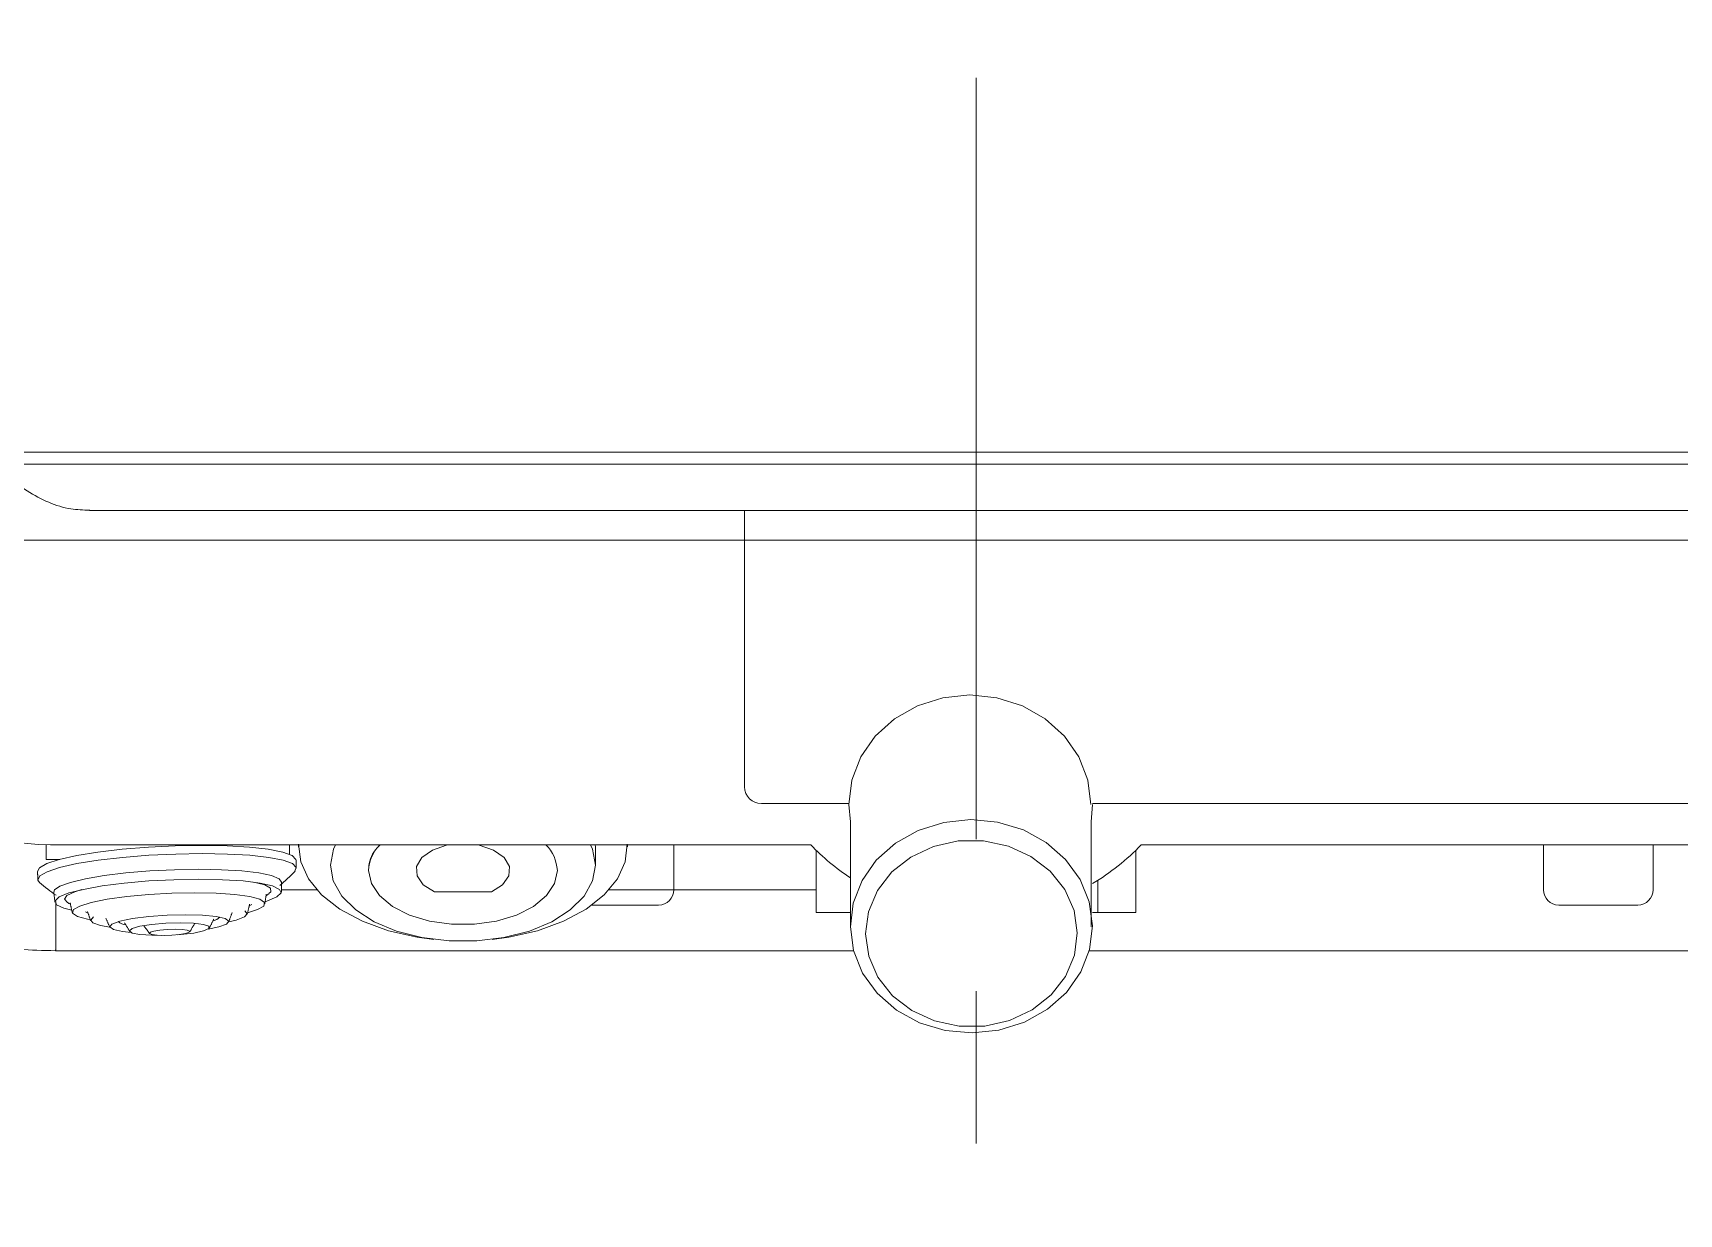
# Model space of a CAD drawing. Extents: x 1268 to 7307, y -579 to 1973.
# Drawn here: x 2745.6 to 2853.7, y 128.2 to 205.8 of the extents above; entities that cross this region are included whole.
import ezdxf

# ---------------------------------------------------------------- set-up
doc = ezdxf.new("R2010")
doc.units = 0
doc.header["$LTSCALE"] = 20
doc.header["$MEASUREMENT"] = 0
doc.linetypes.add('CENTER', pattern=[2, 1.25, -0.25, 0.25, -0.25])
doc.layers.get('0').update_dxf_attribs({"linetype": 'CONTINUOUS'})
doc.layers.add('00_COMPONENTS', color=7, linetype='CONTINUOUS')
doc.layers.add('1', color=7, linetype='CONTINUOUS')

msp = doc.modelspace()

# ---------------------------------------------------------------- linework, layer by layer
at = {"color": 7, "linetype": 'Continuous', "lineweight": 15}
for p, q in [((2792.34, 174.43), (2792.34, 156.27)), ((2793.44, 155.17), (2799.19, 155.17)), ((2799.29, 153.98), (2799.19, 155.12)), ((2815.1, 153.98), (2815.2, 155.12)), ((2815.19, 155.17), (2868.64, 155.17)), ((2799.29, 147.07), (2799.29, 154.01)), ((2815.1, 147.07), (2815.1, 154.01)), ((2747.36, 151.51), (2746.45, 151.51)), ((2746.75, 152.47), (2796.68, 152.47)), ((2782.54, 152.34), (2782.53, 152.47)), ((2787.69, 150.51), (2787.69, 152.47)), ((2787.69, 150.51), (2787.69, 152.47)), ((2797.04, 148.01), (2797.04, 152.11)), ((2797.04, 148.01), (2797.04, 152.11)), ((2818.04, 148.01), (2818.04, 152.11)), ((2818.04, 148.01), (2818.04, 152.11)), ((2818.39, 152.47), (2868.33, 152.47)), ((2844.82, 152.47), (2844.82, 150.51)), ((2844.82, 152.47), (2844.82, 150.51)), ((2852.02, 152.47), (2852.02, 150.51)), ((2852.02, 152.47), (2852.02, 150.51)), ((2761.91, 149.51), (2764.23, 149.51)), ((2761.91, 149.51), (2764.23, 149.51)), ((2771.97, 149.38), (2775.71, 149.38)), ((2783.45, 149.51), (2787.69, 149.51)), ((2783.45, 149.51), (2787.69, 149.51)), ((2787.69, 149.51), (2797.04, 149.51)), ((2787.69, 149.51), (2797.04, 149.51)), ((2815.54, 148.01), (2815.54, 150.13)), ((2815.54, 148.01), (2815.54, 150.13)), ((2786.69, 148.51), (2782.33, 148.51)), ((2786.69, 148.51), (2782.33, 148.51)), ((2851.02, 148.51), (2845.82, 148.51)), ((2851.02, 148.51), (2845.82, 148.51)), ((2799.29, 148.01), (2797.04, 148.01)), ((2799.29, 148.01), (2797.04, 148.01)), ((2815.54, 148.01), (2815.19, 148.01)), ((2815.54, 148.01), (2815.19, 148.01)), ((2815.54, 148.01), (2818.04, 148.01)), ((2815.54, 148.01), (2818.04, 148.01)), ((2799.5, 145.51), (2747.08, 145.51)), ((2799.5, 145.51), (2747.08, 145.51)), ((2867.99, 145.51), (2814.98, 145.51)), ((2867.99, 145.51), (2814.98, 145.51))]:
    msp.add_line(p, q, dxfattribs=at)
at = {"color": 7, "linetype": 'Continuous', "lineweight": 15, "flags": 128}
for points in [[(2807.54, 177.47), (2807.54, 177.48), (2807.54, 177.53), (2807.54, 177.6), (2807.54, 177.69), (2807.54, 177.81), (2807.54, 177.94), (2807.54, 178.09), (2807.54, 178.26)], [(2799.19, 155.12), (2799.39, 156.72), (2799.98, 158.24), (2800.92, 159.6), (2802.18, 160.74), (2803.69, 161.6), (2805.37, 162.13), (2807.14, 162.31), (2808.91, 162.13), (2810.59, 161.6), (2812.09, 160.74), (2813.35, 159.6), (2814.3, 158.24), (2814.89, 156.72), (2815.09, 155.12)], [(2799.29, 147.07), (2799.48, 148.63), (2800.06, 150.12), (2800.99, 151.45), (2802.25, 152.57), (2803.75, 153.41), (2805.43, 153.94), (2807.19, 154.12), (2808.96, 153.95), (2810.65, 153.44), (2812.16, 152.62), (2813.43, 151.51), (2814.38, 150.19), (2814.98, 148.71), (2815.19, 147.15)], [(2771.92, 146.24), (2770.83, 146.39), (2768.94, 146.82), (2767.23, 147.44), (2765.75, 148.23), (2764.55, 149.17), (2763.69, 150.23), (2763.18, 151.35), (2763.04, 152.51)], [(2784.63, 152.51), (2784.5, 151.35), (2783.99, 150.23), (2783.12, 149.17), (2781.93, 148.23), (2780.45, 147.44), (2778.73, 146.82), (2776.85, 146.39), (2775.75, 146.24)], [(2814.19, 146.68), (2813.98, 148.14), (2813.37, 149.52), (2812.41, 150.73), (2811.15, 151.7), (2809.67, 152.38), (2808.04, 152.73), (2806.36, 152.72), (2804.74, 152.36), (2803.26, 151.66), (2802.01, 150.68), (2801.07, 149.46), (2800.48, 148.07), (2800.29, 146.61)], [(2745.89, 150.72), (2746.01, 150.95), (2746.49, 151.23), (2747.32, 151.5), (2748.46, 151.76), (2749.85, 151.98), (2751.45, 152.17), (2753.17, 152.31), (2754.94, 152.39), (2756.69, 152.42), (2758.34, 152.39), (2759.81, 152.31), (2761.05, 152.17), (2762, 151.98), (2762.61, 151.76), (2762.86, 151.5), (2762.87, 151.46)], [(2762.8, 150.73), (2762.89, 150.97), (2762.63, 151.23), (2762.02, 151.45), (2761.08, 151.64), (2759.84, 151.78), (2758.36, 151.86), (2756.71, 151.89), (2754.97, 151.86), (2753.19, 151.78), (2751.47, 151.64), (2749.88, 151.45), (2748.48, 151.23), (2747.34, 150.97), (2746.52, 150.7), (2746.03, 150.42), (2745.91, 150.15), (2746.02, 150)], [(2782.21, 152.47), (2782.34, 152.17), (2782.54, 151.13), (2782.35, 150.09), (2781.8, 149.09), (2780.89, 148.19), (2779.67, 147.41), (2778.2, 146.79), (2776.53, 146.37), (2774.75, 146.15), (2772.93, 146.15), (2771.14, 146.37), (2769.48, 146.79), (2768, 147.41), (2766.79, 148.19), (2765.88, 149.09), (2765.32, 150.09), (2765.14, 151.13), (2765.34, 152.17), (2765.47, 152.47)], [(2772.93, 152.47), (2772.76, 152.44), (2771.83, 152.12), (2771.14, 151.63), (2770.79, 151.04), (2770.82, 150.42), (2771.23, 149.84), (2771.97, 149.38)], [(2775.71, 149.38), (2776.44, 149.84), (2776.85, 150.42), (2776.89, 151.04), (2776.54, 151.63), (2775.85, 152.12), (2774.91, 152.44), (2774.74, 152.47)], [(2756.48, 150.86), (2754.88, 150.83), (2753.27, 150.75), (2751.7, 150.62), (2750.27, 150.45), (2749.03, 150.24), (2748.05, 150), (2747.36, 149.75), (2747, 149.5), (2746.96, 149.35)], [(2761.92, 150.01), (2761.76, 150.24), (2761.25, 150.45), (2760.42, 150.62), (2759.31, 150.75), (2757.98, 150.83), (2756.48, 150.86)], [(2767.64, 150.78), (2767.82, 149.93), (2768.35, 149.13), (2769.2, 148.42), (2770.32, 147.85), (2771.64, 147.46), (2773.09, 147.25), (2774.59, 147.25), (2776.04, 147.46), (2777.36, 147.85), (2778.48, 148.42), (2779.33, 149.13), (2779.86, 149.93), (2780.04, 150.78)], [(2780.04, 150.78), (2779.86, 149.93), (2779.33, 149.13), (2778.48, 148.42), (2777.36, 147.85), (2776.04, 147.46), (2774.59, 147.25), (2773.09, 147.25), (2771.64, 147.46), (2770.32, 147.85), (2769.2, 148.42), (2768.35, 149.13), (2767.82, 149.93), (2767.64, 150.78)], [(2767.64, 150.78), (2767.82, 149.93), (2768.35, 149.13), (2769.2, 148.42), (2770.32, 147.85), (2771.64, 147.46), (2773.09, 147.25), (2774.59, 147.25), (2776.04, 147.46), (2777.36, 147.85), (2778.48, 148.42), (2779.33, 149.13), (2779.86, 149.93), (2780.04, 150.78)], [(2756.49, 150.2), (2754.85, 150.17), (2753.19, 150.09), (2751.59, 149.95), (2750.14, 149.76), (2748.9, 149.54), (2747.94, 149.3), (2747.31, 149.04), (2747.04, 148.78), (2747.14, 148.53), (2747.61, 148.31), (2748.14, 148.18)], [(2748.79, 149.52), (2748.34, 149.38), (2747.82, 149.14), (2747.66, 148.89), (2747.85, 148.68)], [(2756.22, 149.32), (2754.72, 149.29), (2753.2, 149.2), (2751.75, 149.07), (2750.47, 148.89), (2749.42, 148.68), (2748.66, 148.44), (2748.25, 148.21), (2748.19, 147.97), (2748.51, 147.76), (2749.17, 147.58), (2749.36, 147.55)], [(2759.69, 148), (2760.33, 148.21), (2760.75, 148.44), (2760.8, 148.68), (2760.49, 148.89), (2759.83, 149.07), (2758.85, 149.2), (2757.63, 149.29), (2756.22, 149.32)], [(2760.85, 148.73), (2760.99, 148.78), (2761.62, 149.04), (2761.9, 149.3), (2761.79, 149.54), (2761.33, 149.76), (2760.51, 149.95), (2759.4, 150.09), (2758.04, 150.17), (2756.49, 150.2)], [(2761.09, 149.26), (2761.22, 149.38), (2761.2, 149.62), (2760.81, 149.83), (2760.08, 150.01), (2760.08, 150.01)], [(2749.57, 147.73), (2749.38, 147.52), (2749.53, 147.33), (2750.03, 147.16), (2750.64, 147.06)], [(2755.61, 147.87), (2754.4, 147.84), (2753.2, 147.76), (2752.13, 147.62), (2751.3, 147.45), (2750.78, 147.26), (2750.64, 147.07), (2750.87, 146.9), (2751.47, 146.77), (2752.04, 146.7)], [(2755.28, 147.33), (2754.31, 147.31), (2753.38, 147.23), (2752.61, 147.11), (2752.1, 146.96), (2751.93, 146.81), (2752.11, 146.67), (2752.62, 146.57), (2753.39, 146.52), (2754.06, 146.51)], [(2755.09, 146.56), (2755.28, 146.57), (2756.15, 146.67), (2756.8, 146.81), (2757.15, 146.96), (2757.15, 147.11), (2756.79, 147.23), (2756.14, 147.31), (2755.28, 147.33)], [(2757.09, 146.92), (2757.79, 147.07), (2758.31, 147.26), (2758.45, 147.45), (2758.21, 147.62), (2757.62, 147.76), (2756.72, 147.84), (2755.61, 147.87)], [(2757.38, 147.46), (2757.67, 147.56), (2757.87, 147.71)], [(2758.45, 147.4), (2758.94, 147.52), (2759.48, 147.73), (2759.67, 147.94), (2759.51, 148.13)], [(2815.19, 147.15), (2815, 145.59), (2814.42, 144.11), (2813.48, 142.77), (2812.23, 141.66), (2810.73, 140.82), (2809.05, 140.29), (2807.28, 140.11), (2805.51, 140.27), (2803.83, 140.78), (2802.32, 141.61), (2801.05, 142.71), (2800.09, 144.04), (2799.5, 145.52), (2799.29, 147.07)], [(2754.93, 146.92), (2754.41, 146.91), (2753.92, 146.86), (2753.53, 146.8), (2753.3, 146.72), (2753.25, 146.64), (2753.41, 146.57), (2753.75, 146.53), (2754.21, 146.51), (2754.72, 146.53), (2755.21, 146.57), (2755.61, 146.64), (2755.84, 146.72), (2755.88, 146.8), (2755.72, 146.86), (2755.39, 146.91), (2754.93, 146.92)], [(2800.29, 146.61), (2800.5, 145.14), (2801.1, 143.76), (2802.06, 142.55), (2803.32, 141.58), (2804.81, 140.9), (2806.44, 140.56), (2808.11, 140.56), (2809.74, 140.93), (2811.22, 141.62), (2812.47, 142.6), (2813.41, 143.82), (2814, 145.21), (2814.19, 146.68)]]:
    msp.add_lwpolyline(points, dxfattribs=at)
at = {"color": 7, "linetype": 'Continuous', "lineweight": 15}
for centre, radius, start, end in [((2746.75, 167.47), 15, 180, 270), ((2793.44, 156.27), 1.1, 180, 270), ((2770.24, 150.64), 2.61, 135.4999, 176.9566), ((2770.24, 150.64), 2.61, 135.4999, 176.9566), ((2777.43, 150.64), 2.61, 3.0433, 44.5001), ((2777.43, 150.64), 2.61, 3.0433, 44.5001), ((2807.54, 162.82), 15, 223.6389, 236.6336), ((2807.54, 162.82), 15, 300.6633, 316.3611), ((2754.03, 159.16), 12.17, 309.6481, 316.1379), ((2754.03, 159.16), 12.17, 228.8616, 235.3514), ((2754.03, 159.16), 12.17, 304.3844, 305.51), ((2786.69, 149.51), 1, 270, 0), ((2786.69, 149.51), 1, 270, 0), ((2845.82, 149.51), 1, 180, 270), ((2845.82, 149.51), 1, 180, 270), ((2851.02, 149.51), 1, 270, 0), ((2851.02, 149.51), 1, 270, 0), ((2754.03, 159.16), 12.17, 239.4895, 240.6151), ((2754.03, 159.16), 12.17, 298.3117, 299.234), ((2754.03, 159.16), 12.17, 245.7655, 246.6879), ((2751.74, 148.06), 0.844, 229.1498, 267.0828)]:
    msp.add_arc(centre, radius, start, end, dxfattribs=at)
for points, knots in [([(2608.46, 178.5), (2608.59, 178.5), (2608.85, 178.5), (2610.36, 178.5), (2612.72, 178.5), (2615.93, 178.49), (2619.37, 178.49), (2622.09, 178.49), (2623.97, 178.49), (2626.35, 178.49), (2629.16, 178.47), (2632.71, 178.44), (2636.9, 178.42), (2642.05, 178.4), (2647.81, 178.38), (2653.97, 178.36), (2660.34, 178.34), (2667.38, 178.33), (2675.12, 178.31), (2683.55, 178.29), (2692.57, 178.28), (2702.08, 178.27), (2711.68, 178.26), (2721.29, 178.26), (2733.89, 178.26), (2749.76, 178.26), (2768.94, 178.26), (2788.22, 178.26), (2801.1, 178.26), (2807.54, 178.26)], [0, 0, 0, 0, 0.082443, 0.164914, 0.247393, 0.329863, 0.412307, 0.446635, 0.480977, 0.515288, 0.549572, 0.574452, 0.599413, 0.624364, 0.64923, 0.669627, 0.690091, 0.710529, 0.730893, 0.751422, 0.772041, 0.79266, 0.813188, 0.831864, 0.850556, 0.887894, 0.925278, 0.962662, 1, 1, 1, 1]), ([(2807.54, 178.26), (2814.56, 178.26), (2828.62, 178.26), (2849.65, 178.25), (2870.55, 178.25), (2887.65, 178.25), (2900.88, 178.26), (2910.26, 178.27), (2919.31, 178.28), (2927.95, 178.29), (2936.09, 178.3), (2943.71, 178.32), (2950.76, 178.34), (2957.73, 178.35), (2964.48, 178.37), (2970.88, 178.39), (2976.34, 178.41), (2980.8, 178.43), (2984.16, 178.45), (2986.6, 178.47), (2988.48, 178.48), (2990.65, 178.49), (2993.18, 178.49), (2996.76, 178.49), (3000.53, 178.49), (3002.81, 178.5), (3004.02, 178.5), (3004.79, 178.5), (3005.7, 178.5), (3006.42, 178.5), (3006.55, 178.5), (3006.61, 178.5)], [0, 0, 0, 0, 0.040743, 0.081547, 0.122341, 0.163071, 0.182332, 0.201668, 0.221003, 0.240264, 0.259517, 0.278843, 0.298172, 0.31743, 0.341976, 0.366609, 0.391247, 0.4158, 0.439338, 0.46292, 0.486551, 0.510156, 0.557883, 0.605612, 0.701889, 0.798166, 0.805176, 0.833213, 0.889296, 0.945378, 1, 1, 1, 1]), ([(2807.54, 177.47), (2802.24, 177.47), (2791.63, 177.47), (2775.76, 177.47), (2761.18, 177.47), (2747.88, 177.47), (2735.86, 177.47), (2723.96, 177.47), (2712.8, 177.47), (2702.48, 177.47), (2693.06, 177.47), (2684.11, 177.47), (2675.75, 177.47), (2668.08, 177.47), (2661.1, 177.47), (2654.78, 177.47), (2648.67, 177.47), (2642.94, 177.47), (2637.83, 177.47), (2633.67, 177.47), (2630.13, 177.47), (2627.33, 177.47), (2624.96, 177.47), (2623.08, 177.47), (2619.99, 177.47), (2615.93, 177.47), (2612.36, 177.47), (2610.02, 177.47), (2609.65, 177.47), (2609.46, 177.47)], [0, 0, 0, 0, 0.030841, 0.061695, 0.092537, 0.116115, 0.139723, 0.163281, 0.186791, 0.207202, 0.227703, 0.248205, 0.268618, 0.288884, 0.309224, 0.329589, 0.349889, 0.37467, 0.399537, 0.424413, 0.449208, 0.483543, 0.517905, 0.552299, 0.586678, 0.689991, 0.793339, 0.896687, 1, 1, 1, 1]), ([(2743.26, 177.47), (2743.46, 177.24), (2744.06, 176.55), (2745.18, 175.68), (2746.6, 174.92), (2747.98, 174.49), (2748.9, 174.46), (2749.32, 174.45)], [0, 0, 0, 0, 0.1165229, 0.3537196, 0.5867509, 0.8142291, 1, 1, 1, 1]), ([(3005.61, 177.47), (3005.44, 177.47), (3005.08, 177.47), (3002.88, 177.47), (2999.58, 177.47), (2995.85, 177.47), (2992.32, 177.47), (2989.78, 177.47), (2987.61, 177.47), (2985.72, 177.47), (2983.26, 177.47), (2979.9, 177.47), (2975.5, 177.47), (2970.14, 177.47), (2963.76, 177.47), (2957.01, 177.47), (2950.13, 177.47), (2943.21, 177.47), (2935.62, 177.47), (2927.5, 177.47), (2918.99, 177.47), (2910.08, 177.47), (2900.74, 177.47), (2887.52, 177.47), (2870.5, 177.47), (2849.7, 177.47), (2828.69, 177.47), (2814.59, 177.47), (2807.54, 177.47)], [0, 0, 0, 0, 0.101134, 0.202335, 0.29779, 0.393246, 0.441137, 0.489028, 0.513121, 0.537241, 0.56131, 0.585332, 0.609499, 0.633663, 0.658512, 0.683362, 0.702261, 0.721157, 0.740632, 0.760106, 0.778999, 0.797892, 0.817381, 0.83687, 0.877401, 0.917939, 0.95897, 1, 1, 1, 1]), ([(2807.54, 174.43), (2807.54, 174.44), (2807.54, 174.47), (2807.54, 174.69), (2807.54, 175.01), (2807.54, 175.26), (2807.54, 175.39)], [0, 0, 0, 0, 0.250003, 0.500014, 0.750005, 1, 1, 1, 1]), ([(2807.54, 174.43), (2804.96, 174.43), (2799.81, 174.43), (2792.42, 174.43), (2785.45, 174.43), (2778.97, 174.43), (2772.38, 174.43), (2765.95, 174.43), (2759.77, 174.43), (2754.23, 174.43), (2750.91, 174.43), (2749.31, 174.43)], [0, 0, 0, 0, 0.108654, 0.217309, 0.316411, 0.415793, 0.514757, 0.637884, 0.761599, 0.885196, 1, 1, 1, 1]), ([(2865.76, 174.43), (2864.27, 174.43), (2861.27, 174.43), (2856.78, 174.43), (2852.45, 174.43), (2848.29, 174.43), (2843.81, 174.43), (2838.99, 174.43), (2833.87, 174.43), (2828.5, 174.43), (2822.91, 174.43), (2817.48, 174.43), (2812.34, 174.43), (2809.14, 174.43), (2807.54, 174.43)], [0, 0, 0, 0, 0.1076675, 0.2156559, 0.2955021, 0.3753262, 0.4570075, 0.5386383, 0.6187676, 0.6989309, 0.7819588, 0.8649811, 0.9322967, 1, 1, 1, 1]), ([(2768.41, 152.47), (2768.34, 152.4), (2767.9, 151.99), (2767.67, 151.39), (2767.64, 150.88), (2767.64, 150.78)], [0, 0, 0, 0, 0.137747, 0.824514, 1, 1, 1, 1]), ([(2747.08, 145.51), (2747.09, 145.59), (2747.1, 145.72), (2747.08, 146.47), (2747.09, 147.2), (2747.09, 147.94), (2747.09, 148.48), (2747.09, 148.74)], [0, 0, 0, 0, 0.342497, 0.563011, 0.717901, 0.863117, 1, 1, 1, 1]), ([(2747.08, 145.51), (2747.08, 145.51), (2745.38, 145.51), (2742.48, 145.8), (2739.55, 146.89), (2738.06, 147.45)], [0, 0, 0, 0, 0.000005, 0.494913, 1, 1, 1, 1]), ([(2747.08, 145.51), (2747.08, 145.51), (2745.38, 145.51), (2742.48, 145.8), (2739.55, 146.89), (2738.06, 147.45)], [0, 0, 0, 0, 0.000005, 0.494913, 1, 1, 1, 1]), ([(2747.08, 145.51), (2747.08, 145.51), (2747.08, 145.52), (2747.08, 145.54), (2747.08, 145.56)], [0, 0, 0, 0, 0.383736, 1, 1, 1, 1])]:
    msp.add_open_spline(points, degree=3, knots=knots, dxfattribs=at)
for points in [[(2807.54, 177.47), (2807.54, 175.39)], [(2746.45, 152.47), (2746.45, 151.51)], [(2746.45, 152.47), (2746.45, 151.51)], [(2762.45, 151.84), (2762.45, 152.47)], [(2762.45, 151.84), (2762.45, 152.47)], [(2762.89, 150.93), (2762.87, 151.46)], [(2763.04, 152.47), (2763.04, 152.34)], [(2782.54, 151.78), (2782.54, 152.34)], [(2782.54, 151.11), (2782.54, 152.34)], [(2784.64, 152.34), (2784.64, 152.47)], [(2745.89, 150.72), (2745.91, 150.19)], [(2787.69, 149.51), (2787.69, 150.51)], [(2787.69, 149.51), (2787.69, 150.51)], [(2844.82, 150.51), (2844.82, 149.51)], [(2844.82, 150.51), (2844.82, 149.51)], [(2852.02, 149.51), (2852.02, 150.51)], [(2852.02, 149.51), (2852.02, 150.51)], [(2746.96, 149.35), (2747.03, 148.7)], [(2761.91, 149.35), (2761.92, 150.01)], [(2748.03, 148.66), (2748.17, 148.02)], [(2759.67, 147.92), (2759.82, 148.56)], [(2760.82, 148.58), (2760.91, 149.22)], [(2749.17, 148.09), (2749.38, 147.47)], [(2750.37, 147.65), (2750.64, 147.05)], [(2751.6, 147.34), (2751.94, 146.78)], [(2752.87, 147.15), (2753.25, 146.64)], [(2755.89, 146.75), (2756.22, 147.3)], [(2757.18, 147), (2757.47, 147.59)], [(2758.45, 147.4), (2758.67, 148.01)]]:
    msp.add_open_spline(points, degree=1, dxfattribs=at)
at = {"layer": '00_COMPONENTS', "color": 7, "linetype": 'Continuous', "lineweight": 0}
for p in [(2612.3, 172.47), (3002.78, 172.47)]:
    msp.add_line(p, (2807.54, 172.47), dxfattribs=at)
at = {"layer": '1', "color": 1, "linetype": 'CENTER', "lineweight": 0, "ltscale": 2}
msp.add_line((2807.54, -247.16), (2807.54, 283.39), dxfattribs=at)

doc.saveas('drawing.dxf')
